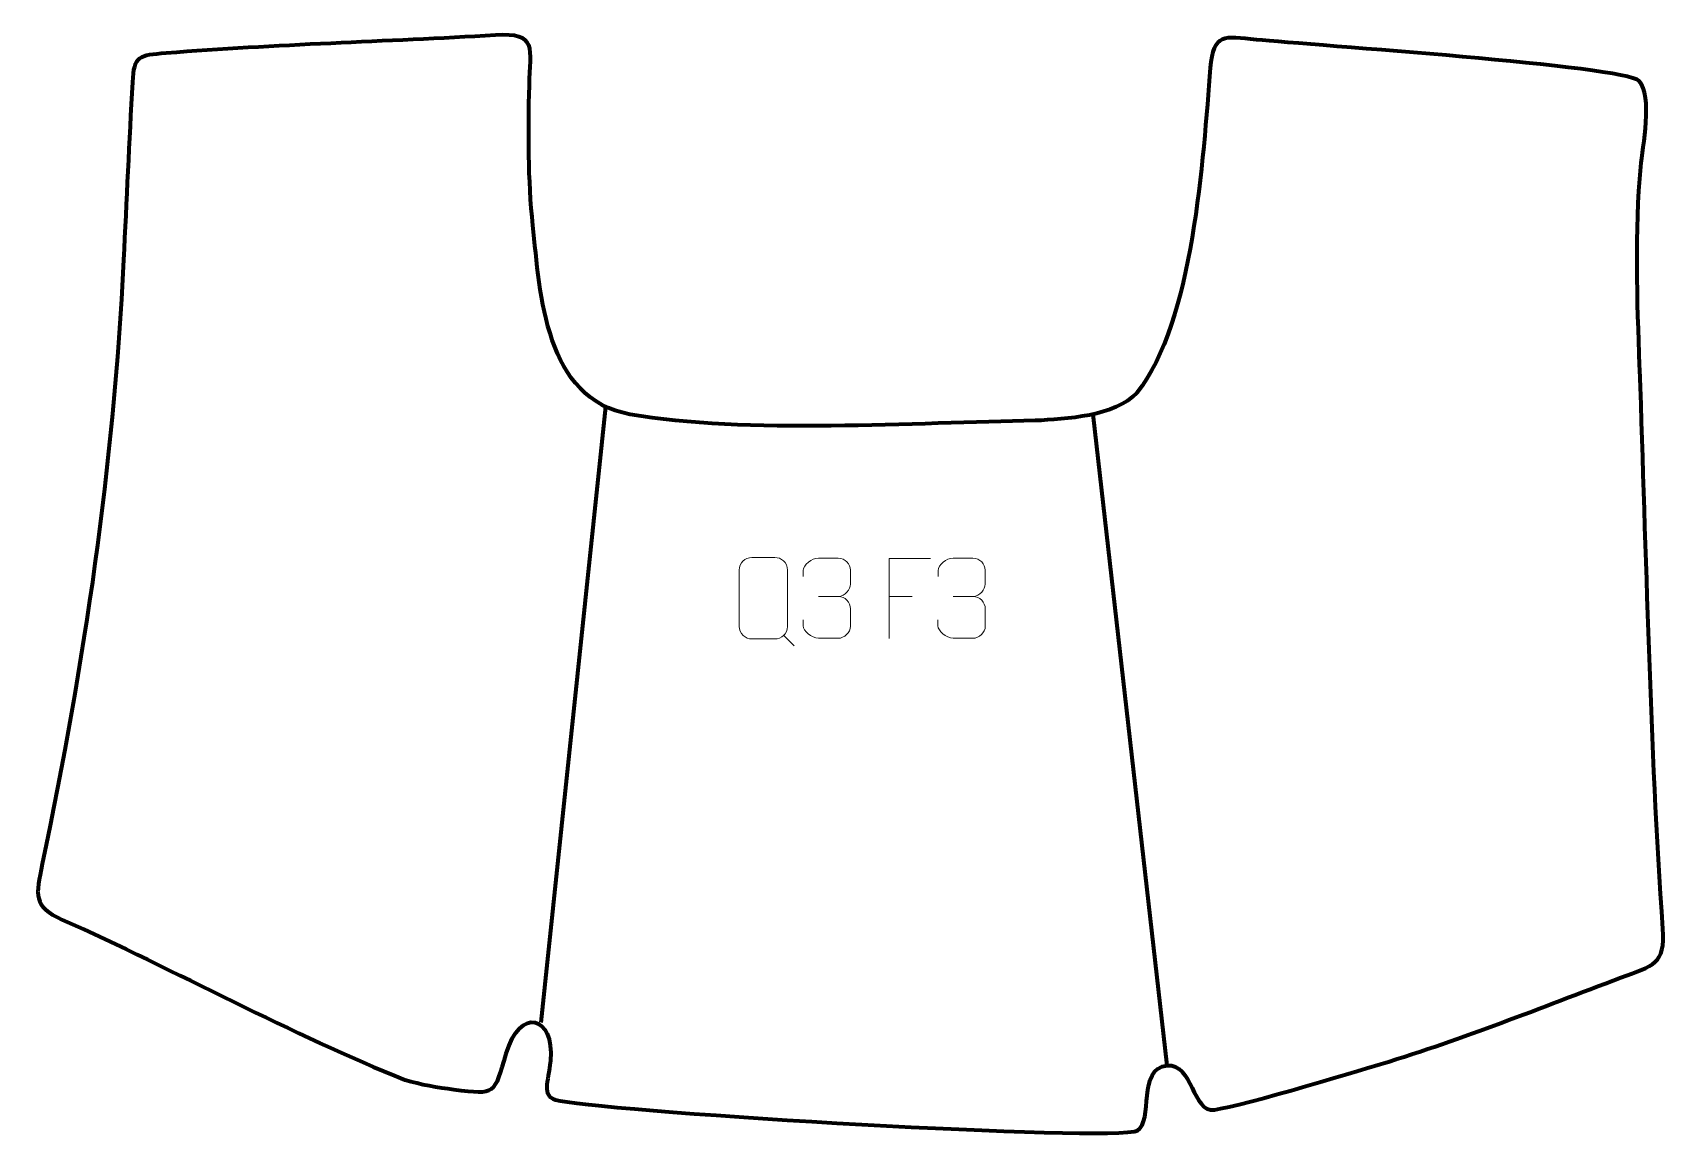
# Model space of a CAD drawing. Header units: millimetres. Extents: x -432 to 77, y 256 to 601.
import ezdxf

# ---------------------------------------------------------------- set-up
doc = ezdxf.new("R2010")
doc.units = ezdxf.units.MM
doc.header["$MEASUREMENT"] = 0
doc.layers.add('layer 2', color=7, linetype='Continuous')
doc.layers.add('layer 3', color=7, linetype='Continuous')

msp = doc.modelspace()

# ---------------------------------------------------------------- linework, layer by layer
at = {"layer": 'layer 2', "color": 140, "lineweight": 158}
for points in [[(-273.3231, 292.675), (-273.3231, 292.675), (-253.2001, 484.7295), (-253.2001, 484.7295)], [(-101.347, 482.3695), (-101.347, 482.3695), (-78.2817, 279.289), (-78.2817, 279.289)]]:
    msp.add_open_spline(points, degree=3, dxfattribs=at)
at = {"layer": 'layer 3', "color": 242, "lineweight": 158}
msp.add_open_spline([(-119.3575, 480.3733), (-109.9123, 480.8552), (-94.3144, 481.6907), (-87.6308, 489.0641), (-87.6308, 489.0641), (-69.9636, 511.2153), (-67.0286, 562.3568), (-64.7594, 590.4066), (-64.7594, 590.4066), (-63.8814, 601.2585), (-60.4867, 600.1896), (-50.3491, 599.1645), (-50.3491, 599.1645), (-33.4302, 597.4537), (64.3578, 591.0035), (68.9008, 586.2825), (68.9008, 586.2825), (73.2552, 581.7576), (70.1038, 565.6141), (69.4257, 559.5462), (69.4257, 559.5462), (67.5683, 539.749), (68.3636, 517.5564), (69.0876, 497.6109), (69.0876, 497.6109), (69.0876, 497.6109), (69.1362, 496.2718), (69.1362, 496.2718), (69.1362, 496.2718), (71.249, 438.3744), (72.3418, 379.6007), (76.334, 321.9518), (76.334, 321.9518), (77.1078, 310.7779), (73.4718, 310.5163), (63.1871, 306.691), (63.1871, 306.691), (37.7319, 297.1779), (14.5466, 287.6624), (-11.6523, 279.7304), (-11.6523, 279.7304), (-19.1311, 277.4701), (-60.5727, 264.8963), (-64.6832, 265.471), (-64.6832, 265.471), (-70.6732, 266.3084), (-70.9248, 281.956), (-79.7881, 278.9404), (-79.7881, 278.9404), (-87.3891, 276.3542), (-82.2327, 259.6452), (-88.4354, 258.6947), (-88.4354, 258.6947), (-106.391, 255.9433), (-257.6959, 265.1945), (-268.8769, 268.6289), (-268.8769, 268.6289), (-273.3602, 270.0058), (-271.1246, 273.8067), (-270.4722, 280.791), (-270.4722, 280.791), (-269.1567, 294.8757), (-279.9544, 297.7073), (-284.2462, 283.0057), (-284.2462, 283.0057), (-287.9584, 270.2898), (-287.3558, 270.1199), (-300.6062, 271.8217), (-300.6062, 271.8217), (-305.4064, 272.4383), (-311.1959, 273.3764), (-315.8107, 274.8349), (-315.8107, 274.8349), (-350.7572, 288.6815), (-387.6224, 309.1272), (-422.6446, 324.7602), (-422.6446, 324.7602), (-431.8841, 328.8845), (-430.9189, 332.3738), (-428.8798, 342.1403), (-428.8798, 342.1403), (-415.6253, 406.096), (-406.8003, 465.1377), (-403.5541, 530.4786), (-403.5541, 530.4786), (-402.6355, 548.9689), (-401.7872, 567.461), (-400.7953, 585.9477), (-400.7953, 585.9477), (-400.3483, 594.1917), (-398.8671, 594.2311), (-390.2348, 594.9436), (-390.2348, 594.9436), (-356.2656, 597.7065), (-321.7177, 598.5338), (-287.5849, 600.5761), (-287.5849, 600.5761), (-274.3801, 601.3661), (-276.6821, 596.6281), (-277.0264, 584.8446), (-277.0264, 584.8446), (-277.4049, 570.3377), (-277.4622, 555.6635), (-275.9283, 541.2311), (-275.9283, 541.2311), (-273.6718, 519.6051), (-272.1846, 487.093), (-245.575, 482.3374), (-245.575, 482.3374), (-210.3263, 476.0378), (-155.9158, 479.7983), (-119.3575, 480.3733)], degree=3, knots=[0, 0, 0, 0, 0.03448276, 0.03448276, 0.03448276, 0.03448276, 0.06896552, 0.06896552, 0.06896552, 0.06896552, 0.10344828, 0.10344828, 0.10344828, 0.10344828, 0.13793103, 0.13793103, 0.13793103, 0.13793103, 0.17241379, 0.17241379, 0.17241379, 0.17241379, 0.20689655, 0.20689655, 0.20689655, 0.20689655, 0.24137931, 0.24137931, 0.24137931, 0.24137931, 0.27586207, 0.27586207, 0.27586207, 0.27586207, 0.31034483, 0.31034483, 0.31034483, 0.31034483, 0.34482759, 0.34482759, 0.34482759, 0.34482759, 0.37931034, 0.37931034, 0.37931034, 0.37931034, 0.4137931, 0.4137931, 0.4137931, 0.4137931, 0.44827586, 0.44827586, 0.44827586, 0.44827586, 0.48275862, 0.48275862, 0.48275862, 0.48275862, 0.51724138, 0.51724138, 0.51724138, 0.51724138, 0.55172414, 0.55172414, 0.55172414, 0.55172414, 0.5862069, 0.5862069, 0.5862069, 0.5862069, 0.62068966, 0.62068966, 0.62068966, 0.62068966, 0.65517241, 0.65517241, 0.65517241, 0.65517241, 0.68965517, 0.68965517, 0.68965517, 0.68965517, 0.72413793, 0.72413793, 0.72413793, 0.72413793, 0.75862069, 0.75862069, 0.75862069, 0.75862069, 0.79310345, 0.79310345, 0.79310345, 0.79310345, 0.82758621, 0.82758621, 0.82758621, 0.82758621, 0.86206897, 0.86206897, 0.86206897, 0.86206897, 0.89655172, 0.89655172, 0.89655172, 0.89655172, 0.93103448, 0.93103448, 0.93103448, 0.93103448, 1, 1, 1, 1], dxfattribs=at)
at = {"layer": 'layer 3', "color": 250, "lineweight": 9}
for points, knots in [([(-207.6551, 437.701), (-205.2873, 437.701), (-202.9193, 437.701), (-200.5513, 437.701), (-200.5513, 437.701), (-198.5695, 437.7372), (-196.5422, 436.2187), (-196.5151, 433.7371), (-196.5151, 433.7371), (-196.5154, 427.8865), (-196.5154, 422.0356), (-196.5151, 416.1842), (-196.5151, 416.1842), (-196.6573, 413.8189), (-198.3648, 412.3126), (-200.5513, 412.3016), (-200.5513, 412.3016), (-202.9253, 412.3021), (-205.2991, 412.3021), (-207.6726, 412.3016), (-207.6726, 412.3016), (-209.6325, 412.1944), (-211.6403, 414.1129), (-211.6288, 416.1666), (-211.6288, 416.1666), (-211.6285, 422.0406), (-211.6285, 427.9144), (-211.6288, 433.7878), (-211.6288, 433.7878), (-211.6245, 435.9644), (-209.8463, 437.7147), (-207.6551, 437.701)], [0, 0, 0, 0, 0.11111111, 0.11111111, 0.11111111, 0.11111111, 0.22222222, 0.22222222, 0.22222222, 0.22222222, 0.33333333, 0.33333333, 0.33333333, 0.33333333, 0.44444444, 0.44444444, 0.44444444, 0.44444444, 0.55555556, 0.55555556, 0.55555556, 0.55555556, 0.66666667, 0.66666667, 0.66666667, 0.66666667, 0.77777778, 0.77777778, 0.77777778, 0.77777778, 1, 1, 1, 1]), ([(-191.6409, 431.7867), (-191.6409, 431.7867), (-191.6409, 433.6439), (-191.6409, 433.6439), (-191.6409, 433.6439), (-191.6552, 435.3858), (-188.9907, 437.5039), (-186.9316, 437.4812), (-186.9316, 437.4812), (-184.8675, 437.4812), (-182.8035, 437.4812), (-180.7398, 437.4812), (-180.7398, 437.4812), (-178.5453, 437.49), (-176.947, 435.6432), (-176.9026, 433.7311), (-176.9026, 433.7311), (-176.903, 432.296), (-176.903, 430.8609), (-176.9026, 429.4254), (-176.9026, 429.4254), (-176.9512, 427.7719), (-178.5538, 425.5419), (-180.7521, 425.5519), (-180.7521, 425.5519), (-178.5484, 425.5407), (-176.9404, 423.7375), (-176.8864, 421.678), (-176.8864, 421.678), (-176.8868, 419.8933), (-176.8868, 418.1086), (-176.8864, 416.3235), (-176.8864, 416.3235), (-176.8763, 414.2621), (-178.9312, 412.499), (-180.7521, 412.5071), (-180.7521, 412.5071), (-182.8174, 412.5074), (-184.8826, 412.5074), (-186.9482, 412.5071), (-186.9482, 412.5071), (-189.1168, 412.5186), (-191.6478, 414.9188), (-191.6664, 416.3806), (-191.6664, 416.3806), (-191.6664, 416.3806), (-191.6664, 418.2892), (-191.6664, 418.2892)], [0, 0, 0, 0, 0.07692308, 0.07692308, 0.07692308, 0.07692308, 0.15384615, 0.15384615, 0.15384615, 0.15384615, 0.23076923, 0.23076923, 0.23076923, 0.23076923, 0.30769231, 0.30769231, 0.30769231, 0.30769231, 0.38461538, 0.38461538, 0.38461538, 0.38461538, 0.46153846, 0.46153846, 0.46153846, 0.46153846, 0.53846154, 0.53846154, 0.53846154, 0.53846154, 0.61538462, 0.61538462, 0.61538462, 0.61538462, 0.69230769, 0.69230769, 0.69230769, 0.69230769, 0.76923077, 0.76923077, 0.76923077, 0.76923077, 0.84615385, 0.84615385, 0.84615385, 0.84615385, 1, 1, 1, 1]), ([(-151.9777, 437.4144), (-151.9777, 437.4144), (-164.8517, 437.4144), (-164.8517, 437.4144), (-164.8517, 437.4144), (-164.8517, 437.4144), (-164.8517, 412.4608), (-164.8517, 412.4608)], [0, 0, 0, 0, 0.33333333, 0.33333333, 0.33333333, 0.33333333, 1, 1, 1, 1]), ([(-149.6409, 431.7867), (-149.6409, 431.7867), (-149.6409, 433.6439), (-149.6409, 433.6439), (-149.6409, 433.6439), (-149.6552, 435.3858), (-146.9907, 437.5039), (-144.9316, 437.4812), (-144.9316, 437.4812), (-142.8675, 437.4812), (-140.8035, 437.4812), (-138.7398, 437.4812), (-138.7398, 437.4812), (-136.5453, 437.49), (-134.947, 435.6432), (-134.9026, 433.7311), (-134.9026, 433.7311), (-134.903, 432.296), (-134.903, 430.8609), (-134.9026, 429.4254), (-134.9026, 429.4254), (-134.9512, 427.7719), (-136.5538, 425.5419), (-138.7521, 425.5519), (-138.7521, 425.5519), (-136.5484, 425.5407), (-134.9404, 423.7375), (-134.8864, 421.678), (-134.8864, 421.678), (-134.8868, 419.8933), (-134.8868, 418.1086), (-134.8864, 416.3235), (-134.8864, 416.3235), (-134.8763, 414.2621), (-136.9312, 412.499), (-138.7521, 412.5071), (-138.7521, 412.5071), (-140.8174, 412.5074), (-142.8826, 412.5074), (-144.9482, 412.5071), (-144.9482, 412.5071), (-147.1168, 412.5186), (-149.6478, 414.9188), (-149.6664, 416.3806), (-149.6664, 416.3806), (-149.6664, 416.3806), (-149.6664, 418.2892), (-149.6664, 418.2892)], [0, 0, 0, 0, 0.07692308, 0.07692308, 0.07692308, 0.07692308, 0.15384615, 0.15384615, 0.15384615, 0.15384615, 0.23076923, 0.23076923, 0.23076923, 0.23076923, 0.30769231, 0.30769231, 0.30769231, 0.30769231, 0.38461538, 0.38461538, 0.38461538, 0.38461538, 0.46153846, 0.46153846, 0.46153846, 0.46153846, 0.53846154, 0.53846154, 0.53846154, 0.53846154, 0.61538462, 0.61538462, 0.61538462, 0.61538462, 0.69230769, 0.69230769, 0.69230769, 0.69230769, 0.76923077, 0.76923077, 0.76923077, 0.76923077, 0.84615385, 0.84615385, 0.84615385, 0.84615385, 1, 1, 1, 1])]:
    msp.add_open_spline(points, degree=3, knots=knots, dxfattribs=at)
for points in [[(-186.9312, 425.5415), (-186.9312, 425.5415), (-180.7348, 425.5415), (-180.7348, 425.5415)], [(-164.8517, 425.5347), (-164.8517, 425.5347), (-157.6836, 425.5347), (-157.6836, 425.5347)], [(-144.9312, 425.5415), (-144.9312, 425.5415), (-138.7348, 425.5415), (-138.7348, 425.5415)], [(-197.725, 413.3996), (-197.725, 413.3996), (-194.5148, 410.1927), (-194.5148, 410.1927)]]:
    msp.add_open_spline(points, degree=3, dxfattribs=at)

doc.saveas('drawing.dxf')
